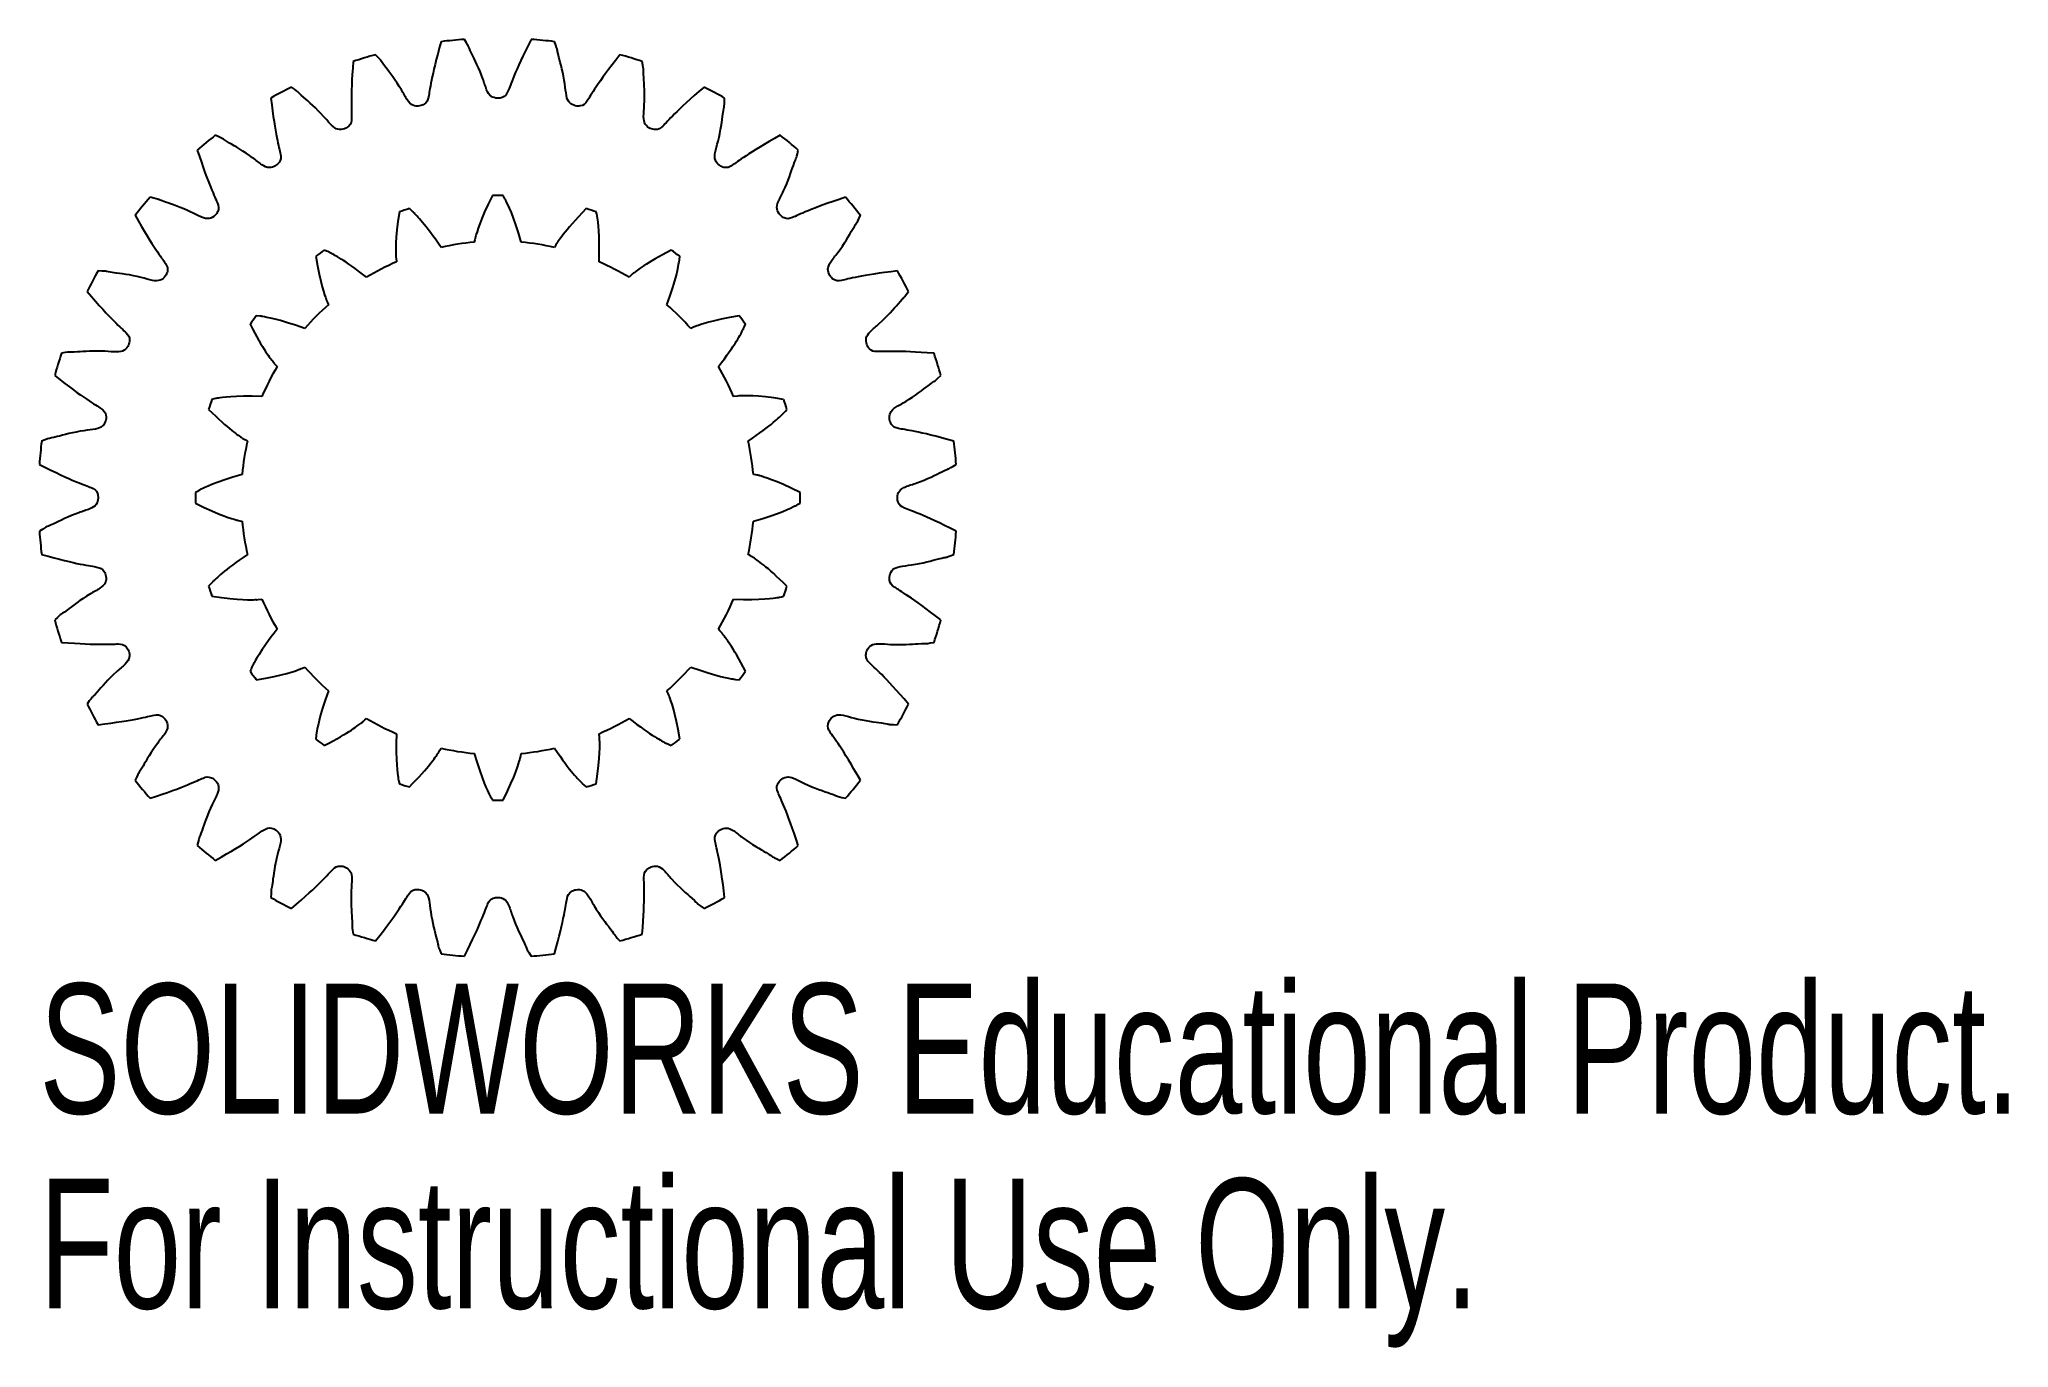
# Model space of a CAD drawing. Header units: millimetres. Extents: x -17.1 to 56.2, y -31.6 to 17.1.
import ezdxf

# ---------------------------------------------------------------- set-up
doc = ezdxf.new("R2010")
doc.units = ezdxf.units.MM
doc.styles.add('SLDTEXTSTYLE0', font='TXT', dxfattribs={"width": 0.7})

msp = doc.modelspace()

# ---------------------------------------------------------------- linework, layer by layer
at = {"color": 7, "linetype": 'Continuous'}
for radius, start, end in [(17.1, 94.16806, 97.08194), (17.1, 82.91806, 85.83194), (17.1, 105.41806, 108.33194), (17.1, 71.66806, 74.58194), (17.1, 116.66806, 119.58194), (17.1, 60.41806, 63.33194), (17.1, 127.91806, 130.83194), (17.1, 49.16806, 52.08194), (17.1, 139.16806, 142.08194), (11.25, 89.00568, 90.99432), (17.1, 37.91806, 40.83194), (11.25, 107.00568, 108.99432), (11.25, 71.00568, 72.99661), (11.25, 125.00568, 126.99432), (9.551, 95.23764, 102.76236), (9.551, 77.24744, 84.76236), (11.25, 53.00568, 54.99432), (17.1, 150.41806, 153.33194), (9.551, 113.23764, 120.76236), (9.551, 59.23764, 66.76236), (17.1, 26.66806, 29.58194), (11.25, 143.00568, 144.99432), (9.551, 131.23764, 138.76236), (9.551, 41.23764, 48.76236), (11.25, 35.00568, 36.99432), (17.1, 161.66806, 164.58194), (17.1, 15.41806, 18.33194), (9.551, 149.23764, 156.76236), (9.551, 23.23764, 30.76236), (11.25, 161.00568, 162.99432), (11.25, 17.00568, 18.99432), (17.1, 172.91806, 175.83194), (9.551, 167.23764, 174.76236), (9.551, 5.23764, 12.76236), (17.1, 4.16806, 7.08194), (11.25, 179.00568, 180.99432), (11.25, 359.00568, 0.99432), (17.1, 184.16806, 187.08194), (9.551, 185.23764, 192.76236), (9.551, 347.23764, 354.76236), (17.1, 352.91806, 355.83194), (11.25, 197.00568, 198.99432), (11.25, 341.00568, 342.99432), (9.551, 203.23764, 210.76236), (9.551, 329.23764, 336.76236), (17.1, 195.41806, 198.33194), (17.1, 341.66806, 344.58194), (11.25, 215.00568, 216.99432), (9.551, 221.23764, 228.76236), (9.551, 311.23764, 318.76236), (11.25, 323.00568, 324.99432), (17.1, 206.66806, 209.58194), (17.1, 330.41806, 333.33194), (9.551, 239.23764, 246.76236), (9.551, 293.23764, 300.76236), (11.25, 233.00568, 234.99432), (9.551, 257.23764, 264.76236), (9.551, 275.23764, 282.76236), (11.25, 305.00568, 306.99432), (17.1, 217.91806, 220.83194), (11.25, 251.00568, 252.99432), (11.25, 287.00568, 288.99432), (17.1, 319.16806, 322.08194), (11.25, 269.00568, 270.99432), (17.1, 229.16806, 232.08194), (17.1, 307.91806, 310.83194), (17.1, 240.41806, 243.33194), (17.1, 296.66806, 299.58194), (17.1, 251.66806, 254.58194), (17.1, 285.41806, 288.33194), (17.1, 262.91806, 265.83194), (17.1, 274.16806, 277.08194)]:
    msp.add_arc((0, 0), radius, start, end, dxfattribs=at)
for points, knots in [([(-2.108, 16.97), (-2.486, 15.627), (-2.544, 14.937), (-2.648, 14.679), (-2.897, 14.565), (-3.171, 14.575), (-3.366, 14.774), (-3.684, 15.389), (-4.546, 16.485), (-4.222, 16.137), (-4.546, 16.485)], [0, 0, 0, 0, 0.2642017, 0.3953656, 0.4481124, 0.5, 0.5518877, 0.6046345, 0.7357984, 1, 1, 1, 1]), ([(1.243, 17.055), (0.61, 15.812), (0.419, 15.147), (0.266, 14.914), (0, 14.85), (-0.266, 14.914), (-0.419, 15.147), (-0.61, 15.812), (-1.243, 17.055), (-0.993, 16.651), (-1.243, 17.055)], [0, 0, 0, 0, 0.264202, 0.395366, 0.448112, 0.5, 0.551888, 0.604634, 0.735798, 1, 1, 1, 1]), ([(4.546, 16.485), (3.684, 15.389), (3.366, 14.774), (3.171, 14.575), (2.897, 14.565), (2.648, 14.679), (2.544, 14.937), (2.486, 15.627), (2.108, 16.97), (2.275, 16.525), (2.108, 16.97)], [0, 0, 0, 0, 0.264201, 0.395365, 0.448112, 0.5, 0.551888, 0.604634, 0.735798, 1, 1, 1, 1]), ([(-5.378, 16.232), (-5.487, 14.842), (-5.41, 14.154), (-5.461, 13.88), (-5.683, 13.72), (-5.953, 13.676), (-6.183, 13.834), (-6.615, 14.375), (-7.675, 15.281), (-7.289, 15.003), (-7.675, 15.281)], [0, 0, 0, 0, 0.264202, 0.395366, 0.448112, 0.5, 0.551888, 0.604634, 0.735798, 1, 1, 1, 1]), ([(7.675, 15.281), (6.615, 14.375), (6.183, 13.834), (5.953, 13.676), (5.683, 13.72), (5.461, 13.88), (5.41, 14.154), (5.487, 14.842), (5.378, 16.232), (5.455, 15.763), (5.378, 16.232)], [0, 0, 0, 0, 0.264201, 0.395365, 0.448112, 0.5, 0.551888, 0.604634, 0.735798, 1, 1, 1, 1]), ([(-8.442, 14.871), (-8.277, 13.486), (-8.067, 12.827), (-8.064, 12.548), (-8.25, 12.347), (-8.507, 12.252), (-8.763, 12.361), (-9.292, 12.808), (-10.509, 13.49), (-10.076, 13.293), (-10.509, 13.49)], [0, 0, 0, 0, 0.264202, 0.395365, 0.448112, 0.5, 0.551888, 0.604634, 0.735798, 1, 1, 1, 1]), ([(10.509, 13.49), (9.292, 12.808), (8.763, 12.361), (8.507, 12.252), (8.25, 12.347), (8.064, 12.548), (8.067, 12.827), (8.277, 13.486), (8.442, 14.871), (8.425, 14.396), (8.442, 14.871)], [0, 0, 0, 0, 0.264201, 0.395365, 0.448112, 0.499999, 0.551887, 0.604634, 0.735798, 1, 1, 1, 1]), ([(-11.181, 12.938), (-10.749, 11.612), (-10.414, 11.006), (-10.357, 10.734), (-10.501, 10.501), (-10.734, 10.357), (-11.006, 10.414), (-11.612, 10.749), (-12.938, 11.181), (-12.476, 11.072), (-12.938, 11.181)], [0, 0, 0, 0, 0.264202, 0.395366, 0.448112, 0.5, 0.551888, 0.604634, 0.735798, 1, 1, 1, 1]), ([(12.938, 11.181), (11.612, 10.749), (11.006, 10.414), (10.734, 10.357), (10.501, 10.501), (10.357, 10.734), (10.414, 11.006), (10.749, 11.612), (11.181, 12.938), (11.072, 12.476), (11.181, 12.938)], [0, 0, 0, 0, 0.2642011, 0.3953651, 0.4481119, 0.4999996, 0.5518873, 0.6046342, 0.7357981, 1, 1, 1, 1]), ([(-0.195, 11.248), (-0.672, 10.312), (-0.872, 9.511), (-0.818, 9.783), (-0.872, 9.511)], [0, 0, 0, 0, 0.5598776, 1, 1, 1, 1]), ([(0.872, 9.511), (0.585, 10.521), (0.195, 11.248), (0.337, 11.011), (0.195, 11.248)], [0, 0, 0, 0, 0.55989, 1, 1, 1, 1]), ([(-13.49, 10.509), (-12.808, 9.292), (-12.361, 8.763), (-12.252, 8.507), (-12.347, 8.25), (-12.548, 8.064), (-12.827, 8.067), (-13.486, 8.277), (-14.871, 8.442), (-14.396, 8.425), (-14.871, 8.442)], [0, 0, 0, 0, 0.264201, 0.395365, 0.448112, 0.5, 0.551887, 0.604634, 0.735798, 1, 1, 1, 1]), ([(-3.662, 10.637), (-3.826, 9.6), (-3.768, 8.776), (-3.801, 9.052), (-3.768, 8.776)], [0, 0, 0, 0, 0.559878, 1, 1, 1, 1]), ([(-2.11, 9.315), (-2.695, 10.187), (-3.29, 10.758), (-3.082, 10.576), (-3.29, 10.758)], [0, 0, 0, 0, 0.559891, 1, 1, 1, 1]), ([(3.29, 10.758), (2.443, 9.879), (2.108, 9.316), (2.213, 9.509), (2.108, 9.316)], [0, 0, 0, 0, 0.650441, 1, 1, 1, 1]), ([(3.768, 8.776), (3.808, 9.825), (3.662, 10.637), (3.723, 10.368), (3.662, 10.637)], [0, 0, 0, 0, 0.55989, 1, 1, 1, 1]), ([(14.871, 8.442), (13.486, 8.277), (12.827, 8.067), (12.548, 8.064), (12.347, 8.25), (12.252, 8.507), (12.361, 8.763), (12.808, 9.292), (13.49, 10.509), (13.293, 10.076), (13.49, 10.509)], [0, 0, 0, 0, 0.2642015, 0.3953654, 0.4481122, 0.4999999, 0.5518876, 0.6046344, 0.7357983, 1, 1, 1, 1]), ([(-6.77, 8.985), (-6.605, 7.948), (-6.296, 7.182), (-6.412, 7.434), (-6.296, 7.182)], [0, 0, 0, 0, 0.559877, 1, 1, 1, 1]), ([(-4.885, 8.207), (-5.711, 8.856), (-6.454, 9.215), (-6.199, 9.106), (-6.454, 9.215)], [0, 0, 0, 0, 0.559891, 1, 1, 1, 1]), ([(6.454, 9.215), (5.518, 8.738), (4.885, 8.207), (5.089, 8.396), (4.885, 8.207)], [0, 0, 0, 0, 0.559878, 1, 1, 1, 1]), ([(6.296, 7.182), (6.658, 8.168), (6.77, 8.985), (6.745, 8.71), (6.77, 8.985)], [0, 0, 0, 0, 0.559891, 1, 1, 1, 1]), ([(-15.281, 7.675), (-14.375, 6.615), (-13.834, 6.183), (-13.676, 5.953), (-13.72, 5.683), (-13.88, 5.461), (-14.154, 5.41), (-14.842, 5.487), (-16.232, 5.378), (-15.763, 5.455), (-16.232, 5.378)], [0, 0, 0, 0, 0.264201, 0.395365, 0.4481119, 0.4999996, 0.5518873, 0.6046341, 0.7357981, 1, 1, 1, 1]), ([(16.232, 5.378), (14.842, 5.487), (14.154, 5.41), (13.88, 5.461), (13.72, 5.683), (13.676, 5.953), (13.834, 6.183), (14.375, 6.615), (15.281, 7.675), (15.003, 7.289), (15.281, 7.675)], [0, 0, 0, 0, 0.2642013, 0.3953653, 0.4481121, 0.4999998, 0.5518875, 0.6046343, 0.7357982, 1, 1, 1, 1]), ([(-7.182, 6.296), (-8.168, 6.658), (-8.985, 6.77), (-8.71, 6.745), (-8.985, 6.77)], [0, 0, 0, 0, 0.559891, 1, 1, 1, 1]), ([(8.985, 6.77), (7.948, 6.605), (7.182, 6.296), (7.434, 6.412), (7.182, 6.296)], [0, 0, 0, 0, 0.559877, 1, 1, 1, 1]), ([(-9.215, 6.454), (-8.738, 5.518), (-8.207, 4.885), (-8.396, 5.089), (-8.207, 4.885)], [0, 0, 0, 0, 0.559877, 1, 1, 1, 1]), ([(8.207, 4.885), (8.856, 5.711), (9.215, 6.454), (9.106, 6.199), (9.215, 6.454)], [0, 0, 0, 0, 0.5598913, 1, 1, 1, 1]), ([(-16.485, 4.546), (-15.389, 3.684), (-14.774, 3.366), (-14.575, 3.171), (-14.565, 2.897), (-14.679, 2.648), (-14.937, 2.544), (-15.627, 2.486), (-16.97, 2.108), (-16.525, 2.275), (-16.97, 2.108)], [0, 0, 0, 0, 0.2642, 0.395365, 0.448111, 0.499999, 0.551887, 0.604634, 0.735798, 1, 1, 1, 1]), ([(16.97, 2.108), (15.627, 2.486), (14.937, 2.544), (14.679, 2.648), (14.565, 2.897), (14.575, 3.171), (14.774, 3.366), (15.389, 3.684), (16.485, 4.546), (16.137, 4.222), (16.485, 4.546)], [0, 0, 0, 0, 0.2642, 0.395364, 0.448111, 0.499999, 0.551887, 0.604634, 0.735798, 1, 1, 1, 1]), ([(-8.776, 3.768), (-9.825, 3.808), (-10.637, 3.662), (-10.368, 3.723), (-10.637, 3.662)], [0, 0, 0, 0, 0.5598917, 1, 1, 1, 1]), ([(10.637, 3.662), (9.6, 3.826), (8.776, 3.768), (9.052, 3.801), (8.776, 3.768)], [0, 0, 0, 0, 0.5598759, 1, 1, 1, 1]), ([(-10.758, 3.29), (-10.015, 2.548), (-9.315, 2.11), (-9.557, 2.245), (-9.315, 2.11)], [0, 0, 0, 0, 0.559877, 1, 1, 1, 1]), ([(9.315, 2.11), (10.187, 2.695), (10.758, 3.29), (10.576, 3.082), (10.758, 3.29)], [0, 0, 0, 0, 0.5598906, 1, 1, 1, 1]), ([(-17.055, 1.243), (-15.812, 0.61), (-15.147, 0.419), (-14.914, 0.266), (-14.85, 0), (-14.914, -0.266), (-15.147, -0.419), (-15.812, -0.61), (-17.055, -1.243), (-16.651, -0.993), (-17.055, -1.243)], [0, 0, 0, 0, 0.264201, 0.395365, 0.448112, 0.499999, 0.551887, 0.604634, 0.735798, 1, 1, 1, 1]), ([(-9.511, 0.872), (-10.521, 0.585), (-11.248, 0.195), (-11.011, 0.337), (-11.248, 0.195)], [0, 0, 0, 0, 0.5598913, 1, 1, 1, 1]), ([(11.248, 0.195), (10.312, 0.672), (9.511, 0.872), (9.783, 0.818), (9.511, 0.872)], [0, 0, 0, 0, 0.559877, 1, 1, 1, 1]), ([(17.055, -1.243), (15.812, -0.61), (15.147, -0.419), (14.914, -0.266), (14.85, 0), (14.914, 0.266), (15.147, 0.419), (15.812, 0.61), (17.055, 1.243), (16.651, 0.993), (17.055, 1.243)], [0, 0, 0, 0, 0.264201, 0.395365, 0.448112, 0.499999, 0.551887, 0.604634, 0.735798, 1, 1, 1, 1]), ([(-11.248, -0.195), (-10.312, -0.672), (-9.511, -0.872), (-9.783, -0.818), (-9.511, -0.872)], [0, 0, 0, 0, 0.559877, 1, 1, 1, 1]), ([(9.511, -0.872), (10.521, -0.585), (11.248, -0.195), (11.011, -0.337), (11.248, -0.195)], [0, 0, 0, 0, 0.559891, 1, 1, 1, 1]), ([(-16.97, -2.108), (-15.627, -2.486), (-14.937, -2.544), (-14.679, -2.648), (-14.565, -2.897), (-14.575, -3.171), (-14.774, -3.366), (-15.389, -3.684), (-16.485, -4.546), (-16.137, -4.222), (-16.485, -4.546)], [0, 0, 0, 0, 0.2642, 0.395364, 0.448111, 0.499999, 0.551887, 0.604634, 0.735798, 1, 1, 1, 1]), ([(-9.315, -2.11), (-10.187, -2.695), (-10.758, -3.29), (-10.576, -3.082), (-10.758, -3.29)], [0, 0, 0, 0, 0.559891, 1, 1, 1, 1]), ([(10.758, -3.29), (10.015, -2.548), (9.315, -2.11), (9.557, -2.245), (9.315, -2.11)], [0, 0, 0, 0, 0.559877, 1, 1, 1, 1]), ([(16.485, -4.546), (15.389, -3.684), (14.774, -3.366), (14.575, -3.171), (14.565, -2.897), (14.679, -2.648), (14.937, -2.544), (15.627, -2.486), (16.97, -2.108), (16.525, -2.275), (16.97, -2.108)], [0, 0, 0, 0, 0.2642, 0.395365, 0.448111, 0.499999, 0.551887, 0.604634, 0.735798, 1, 1, 1, 1]), ([(-10.637, -3.662), (-9.6, -3.826), (-8.776, -3.768), (-9.052, -3.801), (-8.776, -3.768)], [0, 0, 0, 0, 0.5598759, 1, 1, 1, 1]), ([(8.776, -3.768), (9.825, -3.808), (10.637, -3.662), (10.368, -3.723), (10.637, -3.662)], [0, 0, 0, 0, 0.5598917, 1, 1, 1, 1]), ([(-8.207, -4.885), (-8.856, -5.711), (-9.215, -6.454), (-9.106, -6.199), (-9.215, -6.454)], [0, 0, 0, 0, 0.559891, 1, 1, 1, 1]), ([(9.215, -6.454), (8.738, -5.518), (8.207, -4.885), (8.396, -5.089), (8.207, -4.885)], [0, 0, 0, 0, 0.559877, 1, 1, 1, 1]), ([(-16.232, -5.378), (-14.842, -5.487), (-14.154, -5.41), (-13.88, -5.461), (-13.72, -5.683), (-13.676, -5.953), (-13.834, -6.183), (-14.375, -6.615), (-15.281, -7.675), (-15.003, -7.289), (-15.281, -7.675)], [0, 0, 0, 0, 0.264201, 0.395365, 0.448112, 0.5, 0.551887, 0.604634, 0.735798, 1, 1, 1, 1]), ([(15.281, -7.675), (14.375, -6.615), (13.834, -6.183), (13.676, -5.953), (13.72, -5.683), (13.88, -5.461), (14.154, -5.41), (14.842, -5.487), (16.232, -5.378), (15.763, -5.455), (16.232, -5.378)], [0, 0, 0, 0, 0.264201, 0.395365, 0.448112, 0.5, 0.551887, 0.604634, 0.735798, 1, 1, 1, 1]), ([(-8.985, -6.77), (-7.948, -6.605), (-7.182, -6.296), (-7.434, -6.412), (-7.182, -6.296)], [0, 0, 0, 0, 0.559877, 1, 1, 1, 1]), ([(7.182, -6.296), (8.168, -6.658), (8.985, -6.77), (8.71, -6.745), (8.985, -6.77)], [0, 0, 0, 0, 0.559891, 1, 1, 1, 1]), ([(-6.296, -7.182), (-6.658, -8.168), (-6.77, -8.985), (-6.745, -8.71), (-6.77, -8.985)], [0, 0, 0, 0, 0.559891, 1, 1, 1, 1]), ([(6.77, -8.985), (6.605, -7.948), (6.296, -7.182), (6.412, -7.434), (6.296, -7.182)], [0, 0, 0, 0, 0.5598775, 1, 1, 1, 1]), ([(-14.871, -8.442), (-13.486, -8.277), (-12.827, -8.067), (-12.548, -8.064), (-12.347, -8.25), (-12.252, -8.507), (-12.361, -8.763), (-12.808, -9.292), (-13.49, -10.509), (-13.293, -10.076), (-13.49, -10.509)], [0, 0, 0, 0, 0.264201, 0.395365, 0.448112, 0.5, 0.551888, 0.604634, 0.735798, 1, 1, 1, 1]), ([(-6.454, -9.215), (-5.518, -8.738), (-4.885, -8.207), (-5.089, -8.396), (-4.885, -8.207)], [0, 0, 0, 0, 0.559878, 1, 1, 1, 1]), ([(-3.768, -8.776), (-3.808, -9.825), (-3.662, -10.637), (-3.723, -10.368), (-3.662, -10.637)], [0, 0, 0, 0, 0.55989, 1, 1, 1, 1]), ([(3.662, -10.637), (3.826, -9.6), (3.768, -8.776), (3.801, -9.052), (3.768, -8.776)], [0, 0, 0, 0, 0.559878, 1, 1, 1, 1]), ([(4.885, -8.207), (5.711, -8.856), (6.454, -9.215), (6.199, -9.106), (6.454, -9.215)], [0, 0, 0, 0, 0.559891, 1, 1, 1, 1]), ([(13.49, -10.509), (12.808, -9.292), (12.361, -8.763), (12.252, -8.507), (12.347, -8.25), (12.548, -8.064), (12.827, -8.067), (13.486, -8.277), (14.871, -8.442), (14.396, -8.425), (14.871, -8.442)], [0, 0, 0, 0, 0.264201, 0.395365, 0.448112, 0.5, 0.551887, 0.604634, 0.735798, 1, 1, 1, 1]), ([(-3.29, -10.758), (-2.548, -10.015), (-2.11, -9.315), (-2.245, -9.557), (-2.11, -9.315)], [0, 0, 0, 0, 0.559877, 1, 1, 1, 1]), ([(-0.872, -9.511), (-0.585, -10.521), (-0.195, -11.248), (-0.337, -11.011), (-0.195, -11.248)], [0, 0, 0, 0, 0.55989, 1, 1, 1, 1]), ([(0.195, -11.248), (0.672, -10.312), (0.872, -9.511), (0.818, -9.783), (0.872, -9.511)], [0, 0, 0, 0, 0.559878, 1, 1, 1, 1]), ([(2.11, -9.315), (2.695, -10.187), (3.29, -10.758), (3.082, -10.576), (3.29, -10.758)], [0, 0, 0, 0, 0.559891, 1, 1, 1, 1]), ([(-12.938, -11.181), (-11.612, -10.749), (-11.006, -10.414), (-10.734, -10.357), (-10.501, -10.501), (-10.357, -10.734), (-10.414, -11.006), (-10.749, -11.612), (-11.181, -12.938), (-11.072, -12.476), (-11.181, -12.938)], [0, 0, 0, 0, 0.264201, 0.395365, 0.448112, 0.5, 0.551887, 0.604634, 0.735798, 1, 1, 1, 1]), ([(11.181, -12.938), (10.749, -11.612), (10.414, -11.006), (10.357, -10.734), (10.501, -10.501), (10.734, -10.357), (11.006, -10.414), (11.612, -10.749), (12.938, -11.181), (12.476, -11.072), (12.938, -11.181)], [0, 0, 0, 0, 0.264202, 0.395366, 0.448112, 0.5, 0.551888, 0.604634, 0.735798, 1, 1, 1, 1]), ([(-10.509, -13.49), (-9.292, -12.808), (-8.763, -12.361), (-8.507, -12.252), (-8.25, -12.347), (-8.064, -12.548), (-8.067, -12.827), (-8.277, -13.486), (-8.442, -14.871), (-8.425, -14.396), (-8.442, -14.871)], [0, 0, 0, 0, 0.264201, 0.395365, 0.448112, 0.499999, 0.551887, 0.604634, 0.735798, 1, 1, 1, 1]), ([(8.442, -14.871), (8.277, -13.486), (8.067, -12.827), (8.064, -12.548), (8.25, -12.347), (8.507, -12.252), (8.763, -12.361), (9.292, -12.808), (10.509, -13.49), (10.076, -13.293), (10.509, -13.49)], [0, 0, 0, 0, 0.264202, 0.395365, 0.448112, 0.5, 0.551888, 0.604634, 0.735798, 1, 1, 1, 1]), ([(-7.675, -15.281), (-6.615, -14.375), (-6.183, -13.834), (-5.953, -13.676), (-5.683, -13.72), (-5.461, -13.88), (-5.41, -14.154), (-5.487, -14.842), (-5.378, -16.232), (-5.455, -15.763), (-5.378, -16.232)], [0, 0, 0, 0, 0.2642015, 0.3953654, 0.4481122, 0.4999999, 0.5518876, 0.6046344, 0.7357983, 1, 1, 1, 1]), ([(5.378, -16.232), (5.487, -14.842), (5.41, -14.154), (5.461, -13.88), (5.683, -13.72), (5.953, -13.676), (6.183, -13.834), (6.615, -14.375), (7.675, -15.281), (7.289, -15.003), (7.675, -15.281)], [0, 0, 0, 0, 0.264202, 0.395366, 0.448112, 0.5, 0.551888, 0.604634, 0.735798, 1, 1, 1, 1]), ([(-4.546, -16.485), (-3.684, -15.389), (-3.366, -14.774), (-3.171, -14.575), (-2.897, -14.565), (-2.648, -14.679), (-2.544, -14.937), (-2.486, -15.627), (-2.108, -16.97), (-2.275, -16.525), (-2.108, -16.97)], [0, 0, 0, 0, 0.264201, 0.395365, 0.448112, 0.5, 0.551888, 0.604634, 0.735798, 1, 1, 1, 1]), ([(2.108, -16.97), (2.486, -15.627), (2.544, -14.937), (2.648, -14.679), (2.897, -14.565), (3.171, -14.575), (3.366, -14.774), (3.684, -15.389), (4.546, -16.485), (4.222, -16.137), (4.546, -16.485)], [0, 0, 0, 0, 0.264202, 0.395366, 0.448112, 0.5, 0.551888, 0.604635, 0.735798, 1, 1, 1, 1]), ([(-1.243, -17.055), (-0.61, -15.812), (-0.419, -15.147), (-0.266, -14.914), (0, -14.85), (0.266, -14.914), (0.419, -15.147), (0.61, -15.812), (1.243, -17.055), (0.993, -16.651), (1.243, -17.055)], [0, 0, 0, 0, 0.2642017, 0.3953655, 0.4481123, 0.5, 0.5518877, 0.6046345, 0.7357983, 1, 1, 1, 1])]:
    msp.add_open_spline(points, degree=3, knots=knots, dxfattribs=at)

# ---------------------------------------------------------------- texts
at = {"color": 7, "linetype": 'Continuous', "char_height": 4.83362, "attachment_point": 1, "style": 'SLDTEXTSTYLE0'}
for s, insert in [('SOLIDWORKS Educational Product.', (-17.055, -18.074)), ('For Instructional Use Only.', (-17.055, -25.325))]:
    msp.add_mtext(s, dxfattribs=dict(at, insert=insert))

doc.saveas('drawing.dxf')
